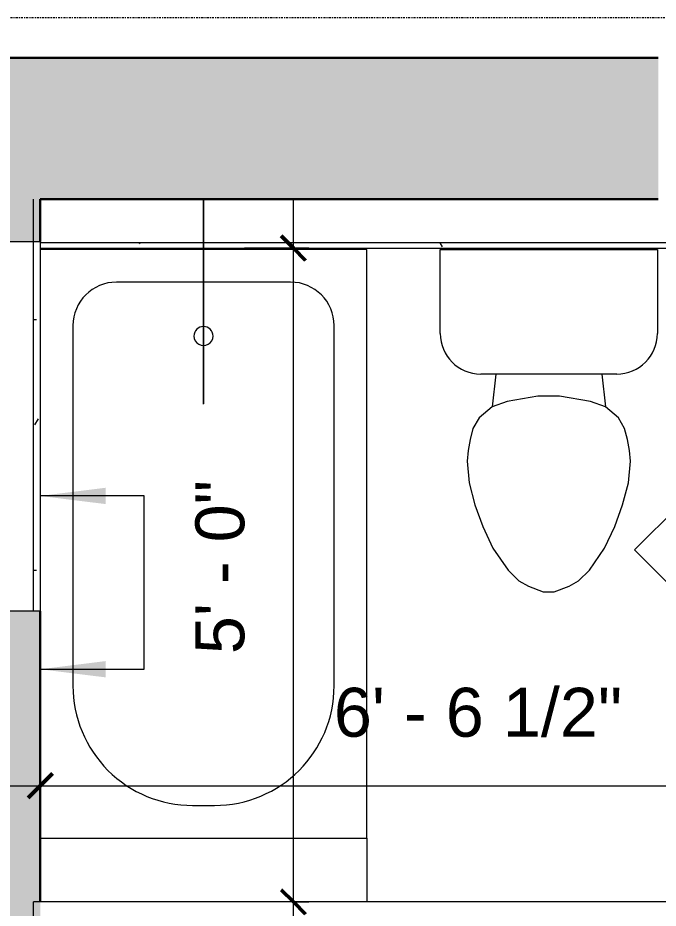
# Model space of a CAD drawing. Header units: inches. Extents: x -545 to 1083, y -2066 to -269.
# Drawn here: x -104.7 to -45.9, y -1762.9 to -1681 of the extents above; entities that cross this region are included whole.
import ezdxf

# ---------------------------------------------------------------- set-up
doc = ezdxf.new("R2010")
doc.units = ezdxf.units.IN
doc.header["$MEASUREMENT"] = 0
doc.linetypes.add('Dash Dot 3_16_', pattern=[0.3125, 0.1875, -0.0625, 0, -0.0625])
for name, color, linetype, lineweight in [('A-ANNO-DIMS', 211, 'Continuous', 9), ('A-ANNO-DIMS-48', 211, 'Continuous', 9), ('A-ANNO-NOTE', 131, 'Continuous', 9), ('A-ANNO-SYMB', 150, 'Continuous', 9), ('A-DETL', 90, 'Continuous', 9), ('A-WALL', 113, 'Continuous', 18), ('A-WALL-IDEN', 211, 'Continuous', 9), ('A-WALL-PATT', 111, 'Continuous', 18), ('G-IMPT', 8, 'Continuous', 9), ('I-WALL', 2, 'Continuous', 18), ('P-SANR-FIXT', 6, 'Continuous', 9)]:
    doc.layers.add(name, color=color, linetype=linetype, lineweight=lineweight)
doc.styles.add('Swis721 Lt BT', font='swissl.ttf', dxfattribs={"height": 4.5})
doc.dimstyles.new('OTJ_-_3_32__Linear__1_2__Tolerance', dxfattribs={"dimscale": 12, "dimtxt": 4.748918, "dimasz": 0.1875, "dimexe": 0.375, "dimexo": 0.25, "dimgap": 0.25, "dimtad": 1, "dimdec": 1, "dimrnd": 0.5, "dimzin": 3, "dimdsep": 46, "dimlunit": 4, "dimtxsty": 'Swis721 Lt BT', "dimblk1": 'OBLIQUE', "dimblk2": 'OBLIQUE', "dimsah": 1, "dimcen": 0.09, "dimdle": 0.375, "dimazin": 0, "dimtfac": 1, "dimtdec": 4, "dimtix": 1, "dimtmove": 0, "dimatfit": 3, "dimfxl": 1, "dimtvp": 1, "dimfrac": 2, "dimtolj": 1, "dimtzin": 0, "dimarcsym": 2})
pattern_1 = [(0, (0, 0), (15.36, 3.84), [0.634, -10.886, 0.634, -10.886, -61.44]), (0, (0, 0), (15.36, 3.84), [-23.04, 0.634, -22.406, 0.634, -10.886, -26.88]), (0, (0, 0), (15.36, 3.84), [-57.6, 0.634, -7.046, 0.634, -18.566]), (120, (5.76, 1.92), (-11.0055376, 11.38215), [0.634, -10.886, 0.634, -10.886, -61.44]), (120, (5.76, 1.92), (-11.0055376, 11.38215), [-23.04, 0.634, -22.406, 0.634, -10.886, -26.88]), (120, (5.76, 1.92), (-11.0055376, 11.38215), [-57.6, 0.634, -7.046, 0.634, -18.566]), (240, (7.68, 9.6), (-4.3544624, -15.22215), [0.634, -10.886, 0.634, -10.886, -61.44]), (240, (7.68, 9.6), (-4.3544624, -15.22215), [-23.04, 0.634, -22.406, 0.634, -10.886, -26.88]), (240, (7.68, 9.6), (-4.3544624, -15.22215), [-57.6, 0.634, -7.046, 0.634, -18.566])]

# ---------------------------------------------------------------- blocks, each defined once
blk = doc.blocks.new('Toilet-Domestic-3D - Toilet-Domestic-3D-5197850-1ST FLOOR - CONSTRUCTION')
at = {"layer": 'P-SANR-FIXT'}
for p, q in [((-9.976, 19.476), (9.976, 19.476)), ((-9.976, 11.75), (-9.976, 19.476)), ((9.976, 19.476), (9.976, 11.75)), ((6.25, 8.024), (-6.25, 8.024)), ((-4.862, 8.024), (-5.209, 5)), ((4.862, 8.024), (5.209, 5)), ((-1, 6), (-3.836, 5.5)), ((1, 6), (-1, 6)), ((3.836, 5.5), (1, 6)), ((-5.209, 5), (-6.401, 4)), ((-3.836, 5.5), (-5.209, 5)), ((5.209, 5), (3.836, 5.5)), ((6.401, 4), (5.209, 5)), ((-6.401, 4), (-6.968, 3)), ((6.968, 3), (6.401, 4)), ((-6.968, 3), (-7.236, 2)), ((7.236, 2), (6.968, 3)), ((-7.236, 2), (-7.413, 0.996)), ((7.413, 0.996), (7.236, 2)), ((-7.413, 0.996), (-7.5, 0)), ((7.5, 0), (7.413, 0.996)), ((-7.5, 0), (-7.326, -1.992)), ((7.326, -1.992), (7.5, 0)), ((-7.326, -1.992), (-6.788, -4)), ((6.788, -4), (7.326, -1.992)), ((-6.788, -4), (-6.06, -6)), ((6.06, -6), (6.788, -4)), ((-6.06, -6), (-5.127, -8)), ((5.127, -8), (6.06, -6)), ((-5.127, -8), (-3.74, -10)), ((3.74, -10), (5.127, -8)), ((-3.74, -10), (-2.74, -11)), ((2.74, -11), (3.74, -10)), ((-2.74, -11), (-1.874, -11.5)), ((1.874, -11.5), (2.74, -11)), ((-1.874, -11.5), (-0.5, -12)), ((-0.5, -12), (0.5, -12)), ((0.5, -12), (1.874, -11.5))]:
    blk.add_line(p, q, dxfattribs=at)
for centre, start, end in [((-6.25, 11.75), 180, 270), ((6.25, 11.75), 270, 360)]:
    blk.add_arc(centre, 3.726, start, end, dxfattribs=at)
blk = doc.blocks.new('Tub-Rectangular-3D - Tub-Rectangular-3D 4_ 6 1_8_-5224238-1ST FLOOR - CONSTRUCTION')
at = {"layer": 'P-SANR-FIXT'}
for p, q in [((10.4, 34), (-43.725, 34)), ((-43.725, 34), (-43.725, 4)), ((10.4, 4), (10.4, 34)), ((-3.6, 31), (-36.725, 31)), ((-40.725, 27), (-40.725, 11)), ((7.4, 18), (7.4, 20)), ((-36.725, 7), (-3.6, 7))]:
    blk.add_line(p, q, dxfattribs=at)
for centre, radius, start, end in [((-36.725, 27), 4, 90, 180), ((-3.6, 20), 11, 360, 90), ((-35.768, 19), 0.875, 90, 270), ((-35.768, 19), 0.875, 270, 90), ((-3.6, 18), 11, 270, 0), ((-36.725, 11), 4, 180, 270)]:
    blk.add_arc(centre, radius, start, end, dxfattribs=at)
blk = doc.blocks.new('Family1 - Shower head - side view_dwg-V12-1ST FLOOR - CONSTRUCTION')
at = {"layer": 'G-IMPT'}
for p, q in [((114.065, 0), (119.762, 0)), ((114.065, 0), (114.104, 0)), ((119.723, 0), (114.104, 0)), ((116.244, 0), (116.245, 0)), ((116.244, 0), (116.303, 0)), ((116.284, 0), (116.244, 0)), ((116.245, 0), (116.244, 0)), ((116.245, 0), (116.246, 0)), ((116.245, 0), (116.245, 0)), ((116.245, 0), (116.245, 0)), ((116.245, 0), (116.245, 0)), ((116.245, 0), (116.245, 0)), ((116.245, 0), (116.245, 0)), ((116.245, 0), (116.245, 0)), ((116.245, 0), (116.245, 0)), ((116.245, 0), (116.245, 0)), ((116.246, 0), (116.245, 0)), ((116.246, 0), (116.246, 0)), ((116.246, 0), (116.246, 0)), ((116.303, 0), (116.304, 0)), ((116.304, 0), (116.303, 0)), ((116.304, 0), (116.303, 0)), ((116.343, 0), (116.303, 0)), ((116.307, 0), (116.304, 0)), ((116.31, 0), (116.306, 0)), ((116.313, 0), (116.308, 0)), ((116.319, 0), (116.311, 0)), ((116.318, 0), (116.319, 0)), ((116.441, 0), (116.441, 0)), ((116.442, 0), (116.441, 0)), ((116.442, 0), (116.441, 0)), ((116.441, 0), (116.441, 0)), ((116.441, 0), (116.441, 0)), ((116.441, 0), (116.442, 0)), ((116.441, 0), (116.442, 0)), ((116.441, 0), (116.441, 0)), ((116.441, 0), (116.441, 0)), ((116.441, 0), (117.386, 0)), ((116.461, 0), (116.441, 0)), ((116.441, 0), (116.465, 0)), ((116.441, 0), (116.465, 0)), ((116.442, 0), (116.442, 0)), ((116.442, 0), (116.442, 0)), ((116.442, 0), (116.442, 0)), ((116.442, 0), (116.442, 0)), ((116.442, 0), (116.443, 0)), ((116.443, 0), (116.442, 0)), ((116.442, 0), (116.443, 0)), ((116.443, 0), (116.442, 0)), ((116.444, 0), (116.443, 0)), ((116.444, 0), (116.443, 0)), ((116.443, 0), (116.444, 0)), ((116.443, 0), (116.444, 0)), ((116.444, 0), (116.443, 0)), ((116.444, 0), (116.443, 0)), ((116.444, 0), (116.444, 0)), ((116.444, 0), (116.445, 0)), ((116.444, 0), (116.444, 0)), ((116.444, 0), (116.444, 0)), ((116.444, 0), (116.444, 0)), ((116.444, 0), (116.444, 0)), ((116.445, 0), (116.444, 0)), ((116.444, 0), (116.444, 0)), ((116.448, 0), (116.445, 0)), ((116.445, 0), (116.446, 0)), ((116.445, 0), (116.445, 0)), ((116.445, 0), (116.445, 0)), ((116.449, 0), (116.446, 0)), ((116.447, 0), (116.446, 0)), ((116.446, 0), (116.447, 0)), ((116.447, 0), (116.448, 0)), ((116.448, 0), (116.447, 0)), ((116.447, 0), (116.447, 0)), ((116.447, 0), (116.447, 0)), ((116.447, 0), (116.448, 0)), ((116.448, 0), (116.447, 0)), ((116.448, 0), (116.449, 0)), ((116.448, 0), (116.449, 0)), ((116.449, 0), (116.448, 0)), ((116.448, 0), (116.448, 0)), ((116.448, 0), (116.448, 0)), ((116.449, 0), (116.448, 0)), ((116.448, 0), (116.448, 0)), ((116.448, 0), (116.448, 0)), ((116.448, 0), (116.449, 0)), ((116.449, 0), (116.448, 0)), ((116.448, 0), (116.448, 0)), ((116.448, 0), (116.448, 0)), ((116.448, 0), (116.449, 0)), ((116.449, 0), (116.45, 0)), ((116.451, 0), (116.449, 0)), ((116.451, 0), (116.449, 0)), ((116.449, 0), (116.451, 0)), ((116.451, 0), (116.449, 0)), ((116.449, 0), (116.451, 0)), ((116.45, 0), (116.452, 0)), ((116.452, 0), (116.451, 0)), ((116.452, 0), (116.451, 0)), ((116.451, 0), (116.452, 0)), ((116.454, 0), (116.452, 0)), ((116.452, 0), (116.453, 0)), ((116.453, 0), (116.452, 0)), ((116.452, 0), (116.453, 0)), ((116.452, 0), (116.453, 0)), ((116.453, 0), (116.452, 0)), ((116.453, 0), (116.453, 0)), ((116.454, 0), (116.453, 0)), ((116.454, 0), (116.453, 0)), ((116.453, 0), (116.453, 0)), ((116.453, 0), (116.455, 0)), ((116.455, 0), (116.453, 0)), ((116.453, 0), (116.455, 0)), ((116.453, 0), (116.455, 0)), ((116.455, 0), (116.453, 0)), ((116.456, 0), (116.454, 0)), ((116.454, 0), (116.456, 0)), ((116.456, 0), (116.454, 0)), ((116.455, 0), (116.456, 0)), ((116.455, 0), (116.457, 0)), ((116.455, 0), (116.455, 0)), ((116.455, 0), (116.455, 0)), ((116.456, 0), (116.455, 0)), ((116.455, 0), (116.456, 0)), ((116.455, 0), (116.455, 0)), ((116.455, 0), (116.455, 0)), ((116.456, 0), (116.455, 0)), ((116.455, 0), (116.456, 0)), ((116.456, 0), (116.455, 0)), ((116.455, 0), (116.456, 0)), ((116.456, 0), (116.456, 0)), ((116.456, 0), (116.457, 0)), ((116.456, 0), (116.457, 0)), ((116.457, 0), (116.456, 0)), ((116.457, 0), (116.456, 0)), ((116.456, 0), (116.457, 0)), ((116.457, 0), (116.456, 0)), ((116.456, 0), (116.457, 0)), ((116.456, 0), (116.458, 0)), ((116.458, 0), (116.456, 0)), ((116.457, 0), (116.458, 0)), ((116.458, 0), (116.457, 0)), ((116.457, 0), (116.458, 0)), ((116.457, 0), (116.457, 0)), ((116.457, 0), (116.457, 0)), ((116.459, 0), (116.458, 0)), ((116.458, 0), (116.459, 0)), ((116.459, 0), (116.458, 0)), ((116.459, 0), (116.459, 0)), ((116.459, 0), (116.459, 0)), ((116.46, 0), (116.459, 0)), ((116.461, 0), (116.459, 0)), ((116.459, 0), (116.459, 0)), ((116.459, 0), (116.459, 0)), ((116.462, 0), (116.463, 0)), ((116.463, 0), (116.463, 0)), ((116.463, 0), (116.463, 0)), ((116.463, 0), (116.464, 0)), ((116.464, 0), (116.465, 0)), ((116.465, 0), (116.466, 0)), ((117.362, 0), (116.465, 0)), ((116.466, 0), (116.473, 0)), ((116.47, 0), (116.467, 0)), ((116.47, 0), (116.467, 0)), ((116.467, 0), (116.476, 0)), ((116.47, 0), (116.473, 0)), ((116.478, 0), (116.473, 0)), ((116.485, 0), (116.476, 0)), ((116.488, 0), (116.478, 0)), ((116.482, 0), (116.481, 0)), ((116.482, 0), (116.481, 0)), ((116.484, 0), (116.482, 0)), ((116.484, 0), (116.482, 0)), ((116.487, 0), (116.484, 0)), ((116.487, 0), (116.484, 0)), ((116.487, 0), (116.49, 0)), ((116.49, 0), (116.491, 0)), ((116.49, 0), (116.492, 0)), ((116.491, 0), (116.493, 0)), ((116.492, 0), (116.494, 0)), ((116.493, 0), (116.493, 0)), ((116.494, 0), (116.496, 0)), ((116.496, 0), (116.497, 0)), ((116.497, 0), (116.497, 0)), ((117.319, 0), (116.507, 0)), ((118.291, 0), (116.507, 0)), ((118.291, 0), (116.507, 0)), ((116.511, 0), (117.316, 0)), ((116.539, 0), (116.511, 0)), ((116.539, 0), (116.511, 0)), ((116.539, 0), (116.536, 0)), ((116.539, 0), (117.288, 0)), ((117.316, 0), (117.288, 0)), ((117.316, 0), (117.288, 0)), ((117.291, 0), (117.288, 0)), ((117.291, 0), (117.288, 0)), ((118.291, 0), (117.319, 0)), ((118.291, 0), (117.319, 0)), ((117.362, 0), (117.386, 0)), ((117.362, 0), (117.386, 0)), ((117.386, 0), (117.366, 0)), ((117.524, 0), (117.484, 0)), ((117.524, 0), (117.583, 0)), ((117.583, 0), (117.543, 0)), ((119.723, 0), (119.762, 0)), ((125.823, 0), (125.853, 0)), ((125.853, 0), (125.823, 0)), ((125.835, 0), (125.823, 0)), ((126.801, 0), (125.823, 0)), ((125.823, 0), (125.854, 0)), ((126.65, 0), (125.835, 0)), ((125.854, 0), (125.863, 0)), ((126.801, 0), (125.903, 0)), ((126.801, 0), (126.65, 0)), ((128.413, 0), (126.801, 0)), ((127.504, 0), (127.615, 0)), ((127.504, 0), (127.574, 0)), ((127.803, 0), (127.512, 0)), ((127.52, 0), (127.53, 0)), ((127.53, 0), (127.52, 0)), ((127.53, 0), (127.52, 0)), ((127.53, 0), (127.61, 0)), ((127.53, 0), (127.61, 0)), ((127.553, 0), (127.544, 0)), ((127.574, 0), (127.544, 0)), ((127.544, 0), (127.56, 0)), ((127.544, 0), (127.581, 0)), ((127.556, 0), (127.553, 0)), ((127.561, 0), (127.556, 0)), ((127.56, 0), (127.567, 0)), ((127.565, 0), (127.561, 0)), ((127.568, 0), (127.565, 0)), ((127.567, 0), (127.573, 0)), ((127.571, 0), (127.568, 0)), ((127.572, 0), (127.571, 0)), ((127.574, 0), (127.572, 0)), ((127.573, 0), (127.581, 0)), ((127.574, 0), (127.686, 0)), ((127.803, 0), (127.581, 0)), ((127.618, 0), (127.61, 0)), ((127.618, 0), (127.61, 0)), ((127.61, 0), (127.618, 0)), ((127.686, 0), (127.615, 0)), ((127.62, 0), (127.618, 0)), ((127.62, 0), (127.618, 0)), ((127.618, 0), (127.62, 0)), ((127.62, 0), (128.413, 0)), ((127.657, 0), (127.686, 0)), ((127.657, 0), (127.667, 0)), ((127.667, 0), (127.67, 0)), ((127.67, 0), (127.675, 0)), ((127.675, 0), (127.679, 0)), ((127.679, 0), (127.682, 0)), ((127.682, 0), (127.684, 0)), ((127.684, 0), (127.686, 0)), ((127.686, 0), (127.687, 0)), ((127.687, 0), (127.686, 0)), ((127.687, 0), (127.687, 0)), ((128.061, 0), (127.98, 0)), ((127.98, 0), (128.02, 0)), ((128.02, 0), (127.98, 0)), ((127.992, 0), (127.98, 0)), ((127.993, 0), (127.997, 0)), ((128.002, 0), (127.995, 0)), ((128.006, 0), (128.002, 0)), ((128.004, 0), (128.008, 0)), ((128.011, 0), (128.006, 0)), ((128.014, 0), (128.011, 0)), ((128.013, 0), (128.016, 0)), ((128.018, 0), (128.014, 0)), ((128.016, 0), (128.019, 0)), ((128.019, 0), (128.02, 0)), ((128.02, 0), (128.019, 0)), ((128.061, 0), (128.413, 0)), ((132.613, 0), (132.673, 0)), ((132.673, 0), (132.613, 0)), ((114.065, 0), (119.762, 0)), ((116.244, 0), (116.244, 0)), ((116.244, 0), (116.244, 0)), ((116.319, 0), (116.306, 0)), ((116.444, 0), (116.441, 0)), ((116.441, 0), (116.441, 0)), ((116.442, 0), (116.442, 0)), ((116.445, 0), (116.443, 0)), ((116.444, 0), (116.445, 0)), ((116.445, 0), (116.444, 0)), ((116.448, 0), (116.446, 0)), ((116.449, 0), (116.447, 0)), ((116.447, 0), (116.454, 0)), ((116.455, 0), (116.449, 0)), ((116.449, 0), (116.455, 0)), ((116.454, 0), (116.449, 0)), ((116.451, 0), (116.452, 0)), ((116.455, 0), (116.457, 0)), ((116.456, 0), (116.458, 0)), ((116.457, 0), (116.459, 0)), ((116.463, 0), (116.461, 0)), ((116.461, 0), (116.463, 0)), ((116.466, 0), (116.463, 0)), ((116.463, 0), (116.467, 0)), ((116.47, 0), (116.467, 0)), ((116.47, 0), (116.473, 0)), ((116.47, 0), (116.474, 0)), ((116.474, 0), (116.47, 0)), ((116.473, 0), (116.478, 0)), ((116.478, 0), (116.481, 0)), ((116.485, 0), (116.492, 0)), ((116.492, 0), (116.488, 0)), ((116.493, 0), (116.497, 0)), ((117.319, 0), (116.507, 0)), ((117.102, 0), (116.725, 0)), ((125.893, 0), (125.823, 0)), ((125.823, 0), (125.893, 0)), ((125.903, 0), (125.823, 0)), ((125.823, 0), (125.903, 0)), ((127.504, 0), (125.893, 0)), ((125.893, 0), (127.615, 0)), ((127.512, 0), (125.903, 0)), ((128.413, 0), (126.801, 0)), ((127.53, 0), (127.52, 0)), ((127.52, 0), (127.53, 0)), ((127.52, 0), (127.53, 0)), ((127.53, 0), (127.52, 0)), ((127.53, 0), (127.61, 0)), ((127.61, 0), (127.53, 0)), ((127.61, 0), (127.53, 0)), ((127.53, 0), (127.61, 0)), ((127.62, 0), (127.61, 0)), ((127.61, 0), (127.62, 0)), ((127.62, 0), (128.413, 0)), ((128.413, 0), (127.62, 0)), ((127.62, 0), (127.98, 0)), ((127.98, 0), (127.62, 0)), ((127.62, 0), (127.98, 0)), ((128.413, 0), (127.803, 0)), ((132.673, 0), (132.913, 0)), ((132.913, 0), (132.673, 0))]:
    blk.add_line(p, q, dxfattribs=at)
at = {"layer": 'G-IMPT', "flags": 128}
for points in [[(116.687, 0), (116.431, 0), (116.244, 0)], [(116.244, 0), (116.574, 0), (116.687, 0)], [(116.284, 0), (116.303, 0), (116.418, 0), (116.916, 0), (116.913, 0), (116.285, 0)], [(117.524, 0), (117.323, 0), (116.917, 0), (116.913, 0), (116.504, 0), (116.303, 0)], [(116.344, 0), (116.917, 0), (117.291, 0), (117.395, 0), (117.398, 0), (117.484, 0), (117.398, 0), (117.394, 0), (117.291, 0), (116.913, 0), (116.917, 0), (116.536, 0), (116.434, 0), (116.429, 0), (116.343, 0)], [(116.725, 0), (116.52, 0), (116.441, 0)], [(116.463, 0), (116.459, 0), (116.454, 0), (116.453, 0), (116.451, 0), (116.453, 0), (116.457, 0), (116.46, 0), (116.466, 0), (116.459, 0), (116.457, 0), (116.451, 0)], [(116.461, 0), (116.498, 0), (116.519, 0), (116.781, 0), (116.519, 0), (116.498, 0), (116.461, 0)], [(116.781, 0), (117.046, 0), (117.308, 0), (117.329, 0), (117.366, 0), (117.329, 0), (117.327, 0), (117.308, 0), (117.046, 0)], [(116.916, 0), (117.409, 0), (117.524, 0), (117.542, 0), (117.524, 0), (117.409, 0), (116.916, 0)], [(117.386, 0), (117.307, 0), (117.102, 0)], [(117.14, 0), (117.253, 0), (117.583, 0)], [(117.583, 0), (117.396, 0), (117.14, 0)], [(127.657, 0), (127.615, 0), (125.893, 0), (125.853, 0)], [(125.853, 0), (125.869, 0), (125.893, 0)], [(127.504, 0), (125.903, 0), (125.893, 0), (125.903, 0), (127.504, 0), (127.513, 0), (127.521, 0), (127.531, 0), (127.512, 0)], [(127.531, 0), (127.544, 0), (127.544, 0)], [(132.913, 0), (132.673, 0), (132.637, 0), (132.613, 0)], [(116.244, 0), (116.244, 0), (116.244, 0)], [(116.284, 0), (116.402, 0), (116.694, 0), (117.133, 0)], [(116.313, 0), (116.304, 0), (116.304, 0)], [(116.304, 0), (116.304, 0), (116.319, 0)], [(116.304, 0), (116.319, 0), (116.318, 0), (116.319, 0)], [(116.318, 0), (116.318, 0), (116.304, 0), (116.304, 0), (116.304, 0)], [(116.304, 0), (116.304, 0), (116.308, 0), (116.318, 0), (116.319, 0)], [(116.913, 0), (116.916, 0), (117.169, 0), (117.425, 0), (117.478, 0), (117.524, 0), (117.478, 0), (117.425, 0), (117.169, 0), (116.913, 0), (116.305, 0), (116.349, 0), (116.402, 0), (116.658, 0), (116.913, 0), (116.916, 0)], [(116.444, 0), (116.441, 0), (116.444, 0)], [(116.442, 0), (116.442, 0), (116.441, 0), (116.441, 0)], [(116.444, 0), (116.448, 0), (116.441, 0)], [(116.441, 0), (116.441, 0), (116.443, 0)], [(116.443, 0), (116.444, 0), (116.441, 0), (116.445, 0), (116.444, 0), (116.441, 0)], [(116.453, 0), (116.454, 0), (116.461, 0), (116.463, 0)], [(116.47, 0), (116.473, 0), (116.47, 0), (116.473, 0)], [(116.481, 0), (116.487, 0), (116.49, 0)], [(117.543, 0), (117.425, 0), (117.133, 0)], [(127.98, 0), (127.62, 0), (127.618, 0), (127.61, 0)], [(127.61, 0), (127.618, 0), (127.62, 0), (127.98, 0)], [(127.62, 0), (127.98, 0), (128.02, 0), (128.061, 0)], [(128.061, 0), (128.02, 0), (127.98, 0)], [(132.613, 0), (132.637, 0), (132.673, 0)]]:
    blk.add_lwpolyline(points, dxfattribs=at)
for points in [[(116.465, 0), (116.511, 0)], [(117.362, 0), (117.316, 0)], [(118.291, 0), (132.253, 0), (132.613, 0), (132.253, 0)], [(118.291, 0), (132.253, 0), (132.613, 0), (132.253, 0)], [(127.61, 0), (127.53, 0)], [(127.803, 0), (128.413, 0)], [(116.507, 0), (116.519, 0)], [(117.319, 0), (117.308, 0)], [(128.413, 0), (128.061, 0), (127.98, 0), (128.061, 0)], [(132.913, 0), (132.673, 0)]]:
    blk.add_lwpolyline(points, close=True, dxfattribs=at)
at = {"layer": 'G-IMPT'}
for points, knots in [([(116.304, 0), (116.304, 0), (116.304, 0), (116.304, 0), (116.304, 0), (116.304, 0), (116.304, 0), (116.304, 0), (116.304, 0), (116.304, 0), (116.304, 0), (116.304, 0), (116.304, 0), (116.304, 0), (116.304, 0), (116.304, 0), (116.304, 0)], [0, 0, 0, 0, 0.2, 0.3, 0.35, 0.4, 0.45, 0.5, 0.55, 0.6, 0.7, 0.75, 0.8, 0.85, 0.9, 1, 1, 1, 1]), ([(116.304, 0), (116.304, 0), (116.304, 0), (116.304, 0), (116.304, 0), (116.304, 0), (116.304, 0), (116.304, 0), (116.304, 0), (116.304, 0), (116.304, 0), (116.304, 0), (116.304, 0), (116.304, 0), (116.304, 0), (116.304, 0), (116.304, 0)], [0, 0, 0, 0, 0.2, 0.3, 0.35, 0.4, 0.45, 0.5, 0.55, 0.6, 0.7, 0.75, 0.8, 0.85, 0.9, 1, 1, 1, 1]), ([(116.304, 0), (116.304, 0), (116.304, 0), (116.304, 0), (116.304, 0), (116.304, 0), (116.304, 0), (116.304, 0), (116.304, 0), (116.304, 0), (116.304, 0)], [0, 0, 0, 0, 0.1, 0.2, 0.25, 0.3, 0.35, 0.4, 0.45, 0.5, 0.5, 0.5, 0.5]), ([(116.304, 0), (116.304, 0), (116.304, 0), (116.304, 0), (116.304, 0), (116.304, 0), (116.304, 0), (116.304, 0), (116.304, 0), (116.304, 0), (116.304, 0)], [0, 0, 0, 0, 0.1, 0.2, 0.25, 0.3, 0.35, 0.4, 0.45, 0.5, 0.5, 0.5, 0.5]), ([(116.317, 0), (116.317, 0), (116.317, 0), (116.318, 0), (116.318, 0), (116.318, 0), (116.318, 0), (116.318, 0), (116.318, 0), (116.318, 0), (116.318, 0), (116.318, 0), (116.318, 0), (116.318, 0), (116.318, 0), (116.318, 0), (116.318, 0)], [0, 0, 0, 0, 0.2, 0.3, 0.35, 0.4, 0.45, 0.5, 0.55, 0.6, 0.7, 0.75, 0.8, 0.85, 0.9, 1, 1, 1, 1]), ([(116.317, 0), (116.317, 0), (116.317, 0), (116.318, 0), (116.318, 0), (116.318, 0), (116.318, 0), (116.318, 0), (116.318, 0), (116.318, 0), (116.318, 0), (116.318, 0), (116.318, 0), (116.318, 0), (116.318, 0), (116.318, 0), (116.318, 0)], [0, 0, 0, 0, 0.2, 0.3, 0.35, 0.4, 0.45, 0.5, 0.55, 0.6, 0.7, 0.75, 0.8, 0.85, 0.9, 1, 1, 1, 1]), ([(116.318, 0), (116.318, 0), (116.318, 0), (116.318, 0), (116.318, 0), (116.318, 0), (116.318, 0), (116.318, 0), (116.318, 0), (116.318, 0), (116.318, 0), (116.318, 0), (116.318, 0), (116.318, 0), (116.318, 0), (116.318, 0), (116.318, 0), (116.318, 0), (116.318, 0), (116.318, 0)], [0, 0, 0, 0, 0.1, 0.2, 0.25, 0.3, 0.35, 0.4, 0.45, 0.5, 0.55, 0.6, 0.7, 0.75, 0.8, 0.85, 0.9, 0.95, 1, 1, 1, 1]), ([(116.318, 0), (116.318, 0), (116.318, 0), (116.318, 0), (116.318, 0), (116.318, 0), (116.318, 0), (116.318, 0), (116.318, 0), (116.318, 0), (116.318, 0), (116.318, 0), (116.318, 0), (116.318, 0), (116.318, 0), (116.318, 0), (116.318, 0), (116.318, 0), (116.318, 0), (116.318, 0)], [0, 0, 0, 0, 0.1, 0.2, 0.25, 0.3, 0.35, 0.4, 0.45, 0.5, 0.55, 0.6, 0.7, 0.75, 0.8, 0.85, 0.9, 0.95, 1, 1, 1, 1]), ([(116.384, 0), (116.384, 0), (116.384, 0), (116.384, 0), (116.383, 0), (116.383, 0), (116.383, 0), (116.382, 0), (116.381, 0), (116.379, 0), (116.376, 0), (116.373, 0), (116.369, 0), (116.364, 0), (116.359, 0), (116.353, 0), (116.348, 0), (116.343, 0), (116.339, 0), (116.336, 0), (116.333, 0), (116.331, 0), (116.329, 0), (116.328, 0), (116.328, 0), (116.327, 0), (116.327, 0), (116.327, 0), (116.327, 0), (116.327, 0), (116.326, 0), (116.326, 0), (116.326, 0), (116.326, 0), (116.326, 0)], [0, 0, 0, 0, 0.021739, 0.043478, 0.065217, 0.086957, 0.108696, 0.130435, 0.173913, 0.217391, 0.26087, 0.304348, 0.347826, 0.391304, 0.434783, 0.478261, 0.521739, 0.565217, 0.608696, 0.652174, 0.695652, 0.73913, 0.782609, 0.826087, 0.869565, 0.891304, 0.913043, 0.934783, 0.945652, 0.956522, 0.967391, 0.978261, 0.98913, 1, 1, 1, 1]), ([(116.326, 0), (116.326, 0), (116.326, 0), (116.326, 0), (116.326, 0), (116.327, 0), (116.327, 0), (116.327, 0), (116.327, 0), (116.328, 0), (116.329, 0), (116.331, 0), (116.333, 0), (116.335, 0), (116.339, 0), (116.343, 0), (116.348, 0), (116.353, 0), (116.358, 0), (116.364, 0), (116.368, 0), (116.372, 0), (116.375, 0), (116.378, 0), (116.38, 0), (116.382, 0), (116.382, 0), (116.383, 0), (116.383, 0), (116.383, 0), (116.384, 0), (116.384, 0), (116.384, 0), (116.384, 0), (116.384, 0), (116.384, 0)], [0, 0, 0, 0, 0.01087, 0.021739, 0.032609, 0.043478, 0.065217, 0.086957, 0.130435, 0.173913, 0.217391, 0.26087, 0.304348, 0.347826, 0.391304, 0.434783, 0.478261, 0.521739, 0.565217, 0.608696, 0.652174, 0.695652, 0.73913, 0.782609, 0.826087, 0.869565, 0.891304, 0.913043, 0.934783, 0.945652, 0.956522, 0.967391, 0.978261, 0.98913, 1, 1, 1, 1]), ([(116.375, 0), (116.375, 0), (116.375, 0), (116.374, 0), (116.374, 0), (116.374, 0), (116.373, 0), (116.372, 0), (116.371, 0), (116.369, 0), (116.367, 0), (116.363, 0), (116.36, 0), (116.356, 0), (116.352, 0), (116.348, 0), (116.344, 0), (116.34, 0), (116.337, 0), (116.335, 0), (116.334, 0), (116.333, 0), (116.332, 0), (116.332, 0), (116.332, 0), (116.332, 0), (116.332, 0), (116.331, 0), (116.331, 0), (116.331, 0), (116.331, 0)], [0, 0, 0, 0, 0.02381, 0.047619, 0.071429, 0.095238, 0.142857, 0.190476, 0.238095, 0.285714, 0.333333, 0.380952, 0.428571, 0.47619, 0.52381, 0.571429, 0.619048, 0.666667, 0.714286, 0.761905, 0.809524, 0.857143, 0.904762, 0.928571, 0.940476, 0.952381, 0.964286, 0.97619, 0.988095, 1, 1, 1, 1]), ([(116.331, 0), (116.331, 0), (116.331, 0), (116.331, 0), (116.331, 0), (116.331, 0), (116.332, 0), (116.332, 0), (116.332, 0), (116.332, 0), (116.332, 0), (116.332, 0), (116.333, 0), (116.333, 0), (116.334, 0), (116.335, 0), (116.337, 0), (116.339, 0), (116.342, 0), (116.345, 0), (116.348, 0), (116.352, 0), (116.356, 0), (116.36, 0), (116.364, 0), (116.367, 0), (116.369, 0), (116.371, 0), (116.372, 0), (116.373, 0), (116.374, 0), (116.374, 0), (116.374, 0), (116.374, 0), (116.375, 0), (116.375, 0), (116.375, 0), (116.375, 0)], [0, 0, 0, 0, 0.01, 0.02, 0.03, 0.04, 0.05, 0.06, 0.08, 0.1, 0.12, 0.16, 0.2, 0.24, 0.28, 0.32, 0.36, 0.4, 0.44, 0.48, 0.52, 0.56, 0.6, 0.64, 0.68, 0.72, 0.76, 0.8, 0.84, 0.88, 0.92, 0.94, 0.96, 0.97, 0.98, 0.99, 1, 1, 1, 1]), ([(116.913, 0), (116.893, 0), (116.862, 0), (116.822, 0), (116.791, 0), (116.766, 0), (116.746, 0), (116.731, 0), (116.717, 0), (116.706, 0), (116.698, 0), (116.692, 0), (116.688, 0), (116.687, 0), (116.687, 0)], [0, 0, 0, 0, 0.250083, 0.375128, 0.500168, 0.625194, 0.687715, 0.750232, 0.812736, 0.8752, 0.906454, 0.937688, 0.968878, 1, 1, 1, 1]), ([(116.687, 0), (116.687, 0), (116.689, 0), (116.694, 0), (116.7, 0), (116.708, 0), (116.72, 0), (116.735, 0), (116.749, 0), (116.769, 0), (116.794, 0), (116.824, 0), (116.864, 0), (116.894, 0), (116.913, 0)], [0, 0, 0, 0, 0.030973, 0.062142, 0.093379, 0.124637, 0.187124, 0.249642, 0.312168, 0.374698, 0.499749, 0.624809, 0.749872, 1, 1, 1, 1]), ([(116.781, 0), (116.776, 0), (116.765, 0), (116.752, 0), (116.742, 0), (116.734, 0), (116.728, 0), (116.725, 0), (116.725, 0)], [0, 0, 0, 0, 0.250895, 0.501694, 0.627133, 0.752503, 0.877526, 1, 1, 1, 1]), ([(117.14, 0), (117.14, 0), (117.139, 0), (117.135, 0), (117.13, 0), (117.122, 0), (117.111, 0), (117.097, 0), (117.082, 0), (117.062, 0), (117.037, 0), (117.007, 0), (116.967, 0), (116.937, 0), (116.917, 0)], [0, 0, 0, 0, 0.031125, 0.062316, 0.093551, 0.124804, 0.187268, 0.249772, 0.312288, 0.374809, 0.499834, 0.624874, 0.749918, 1, 1, 1, 1]), ([(116.917, 0), (116.936, 0), (116.966, 0), (117.005, 0), (117.035, 0), (117.059, 0), (117.079, 0), (117.093, 0), (117.107, 0), (117.119, 0), (117.127, 0), (117.133, 0), (117.138, 0), (117.14, 0), (117.14, 0)], [0, 0, 0, 0, 0.250126, 0.375189, 0.500248, 0.625297, 0.687827, 0.750353, 0.81287, 0.875357, 0.906614, 0.937851, 0.96902, 1, 1, 1, 1]), ([(117.102, 0), (117.102, 0), (117.099, 0), (117.093, 0), (117.085, 0), (117.075, 0), (117.062, 0), (117.051, 0), (117.046, 0)], [0, 0, 0, 0, 0.122474, 0.247497, 0.372867, 0.498306, 0.749105, 1, 1, 1, 1]), ([(127.512, 0), (127.517, 0), (127.526, 0), (127.538, 0), (127.548, 0), (127.556, 0), (127.561, 0), (127.566, 0), (127.57, 0), (127.573, 0), (127.576, 0), (127.577, 0), (127.578, 0), (127.579, 0), (127.58, 0), (127.581, 0), (127.581, 0), (127.581, 0), (127.581, 0), (127.581, 0), (127.581, 0), (127.581, 0)], [0, 0, 0, 0, 0.194032, 0.381185, 0.553778, 0.632598, 0.705425, 0.771554, 0.830284, 0.881003, 0.923248, 0.941054, 0.956575, 0.969765, 0.9806, 0.989062, 0.995129, 0.997258, 0.998782, 0.999696, 1, 1, 1, 1]), ([(127.98, 0), (127.98, 0), (127.98, 0), (127.98, 0), (127.98, 0), (127.98, 0), (127.98, 0), (127.98, 0), (127.98, 0), (127.98, 0), (127.98, 0), (127.98, 0)], [0.95454545, 0.95454545, 0.95454545, 0.95454545, 0.95678676, 0.9698708, 0.9806208, 0.98901886, 0.9950481, 0.99717015, 0.99869613, 0.99962918, 1, 1, 1, 1]), ([(127.98, 0), (127.98, 0), (127.98, 0), (127.98, 0), (127.98, 0), (127.98, 0), (127.98, 0), (127.98, 0), (127.98, 0), (127.98, 0), (127.98, 0), (127.98, 0)], [0.95454545, 0.95454545, 0.95454545, 0.95454545, 0.95678927, 0.96987274, 0.98062216, 0.98901969, 0.9950485, 0.99717038, 0.99869623, 0.99962921, 1, 1, 1, 1]), ([(127.98, 0), (127.98, 0), (127.98, 0), (127.98, 0), (127.98, 0), (127.98, 0), (127.98, 0), (127.98, 0), (127.98, 0), (127.98, 0), (127.98, 0), (127.98, 0)], [0.95454545, 0.95454545, 0.95454545, 0.95454545, 0.95678905, 0.96987255, 0.98062201, 0.98901959, 0.99504845, 0.99717035, 0.99869622, 0.9996292, 1, 1, 1, 1]), ([(128.061, 0), (128.061, 0), (128.061, 0), (128.061, 0), (128.061, 0), (128.061, 0), (128.061, 0), (128.061, 0), (128.061, 0), (128.061, 0), (128.061, 0), (128.061, 0)], [0.95454545, 0.95454545, 0.95454545, 0.95454545, 0.95678927, 0.96987274, 0.98062216, 0.98901969, 0.9950485, 0.99717038, 0.99869623, 0.99962921, 1, 1, 1, 1])]:
    blk.add_open_spline(points, degree=3, knots=knots, dxfattribs=at)
blk = doc.blocks.new('Family1 - Family1-V13-1ST FLOOR - CONSTRUCTION')
at = {"extrusion": (0, 0, -1), "zscale": -1}
blk.add_blockref('Family1 - Shower head - side view_dwg-V12-1ST FLOOR - CONSTRUCTION', (-132.913, 0), dxfattribs=at)
blk = doc.blocks.new('DIMBLOCK21-1ST FLOOR - CONSTRUCTION')
at = {"layer": 'A-ANNO-DIMS-48'}
for p, q in [((-102.68, -1753.067), (-102.68, -1747.158)), ((-24.074, -1759.344), (-24.074, -1747.158)), ((-107.18, -1751.658), (-19.574, -1751.658)), ((-102.68, -1751.658), (-102.68, -1753.067)), ((-24.074, -1751.658), (-24.074, -1759.344))]:
    blk.add_line(p, q, dxfattribs=at)
at = {"layer": 'A-ANNO-DIMS-48', "lineweight": 50}
for p, q in [((-102.68, -1751.658), (-101.555, -1750.533)), ((-24.074, -1751.658), (-22.949, -1750.533)), ((-102.68, -1751.658), (-103.805, -1752.783)), ((-24.074, -1751.658), (-25.199, -1752.783))]:
    blk.add_line(p, q, dxfattribs=at)
at = {"layer": 'A-ANNO-DIMS-48', "color": 0, "insert": (-75.702, -1742.65), "char_height": 4.5, "width": 29.57897, "attachment_point": 1, "line_spacing_factor": 1.005062, "style": 'Swis721 Lt BT'}
blk.add_mtext('6\' - 6 1/2"', dxfattribs=at)
blk = doc.blocks.new('_Oblique')
at = {"color": 0, "linetype": 'ByBlock', "lineweight": -2}
blk.add_line((-0.5, -0.5), (0.5, 0.5), dxfattribs=at)
blk = doc.blocks.new('Align symbol - U shaped 2016 - symbol_align 01-6056252-1ST FLOOR - CONSTRUCTION')
at = {"layer": 'A-ANNO-NOTE'}
for points in [[(0.3164, -0.125), (0.332, 0), (0.3477, -0.125)], [(-0.0156, -0.125), (0, 0), (0.0156, -0.125)]]:
    blk.add_hatch(color=256, dxfattribs=at).paths.add_polyline_path(points, flags=0)
for p, q in [((0, 0), (0, -0.1992)), ((0.332, -0.1992), (0.332, 0)), ((0, -0.1992), (0.332, -0.1992))]:
    blk.add_line(p, q, dxfattribs=at)
blk = doc.blocks.new('DIMBLOCK42-1ST FLOOR - CONSTRUCTION')
at = {"layer": 'A-ANNO-DIMS-48'}
for p, q in [((-79.424, -1766.844), (-79.424, -1697.719)), ((-78.015, -1702.219), (-83.924, -1702.219)), ((-79.424, -1702.219), (-78.015, -1702.219)), ((-78.015, -1762.344), (-83.924, -1762.344)), ((-79.424, -1762.344), (-78.015, -1762.344))]:
    blk.add_line(p, q, dxfattribs=at)
at = {"layer": 'A-ANNO-DIMS-48', "lineweight": 50}
for p, q in [((-79.424, -1702.219), (-80.549, -1701.094)), ((-79.424, -1702.219), (-78.299, -1703.344)), ((-79.424, -1762.344), (-80.549, -1761.219)), ((-79.424, -1762.344), (-78.299, -1763.469))]:
    blk.add_line(p, q, dxfattribs=at)
at = {"layer": 'A-ANNO-DIMS-48', "color": 0, "insert": (-88.431, -1739.556), "char_height": 4.5, "width": 17.45793, "attachment_point": 1, "rotation": 90, "line_spacing_factor": 1.005062, "style": 'Swis721 Lt BT'}
blk.add_mtext('5\' - 0"', dxfattribs=at)
blk = doc.blocks.new('Wall Tag - 1_4_-62626-1ST FLOOR - CONSTRUCTION')
at = {"layer": 'A-WALL-IDEN'}
for p, q in [((-0.125, 0), (0, 0.125)), ((0, 0.125), (0.125, 0)), ((-0.125, 0), (0, -0.125)), ((0, -0.125), (0.125, 0))]:
    blk.add_line(p, q, dxfattribs=at)

msp = doc.modelspace()

# ---------------------------------------------------------------- hatches: boundary and pattern name
at = {"layer": 'A-WALL-PATT', "lineweight": 9}
h = msp.add_hatch(color=7, dxfattribs=at)
h.paths.add_polyline_path([(240.17, -1697.719), (248.17, -1697.719), (248.17, -1684.719), (203.198, -1684.719), (203.198, -1697.719), (208.456, -1697.719)], flags=0)
h.paths.add_polyline_path([(179.198, -1697.719), (179.198, -1684.719), (125.198, -1684.719), (125.198, -1697.719), (152.208, -1697.719)], flags=0)
h.paths.add_polyline_path([(95.96, -1697.719), (101.198, -1697.719), (101.198, -1684.719), (51.743, -1684.719), (51.743, -1697.719)], flags=0)
h.paths.add_polyline_path([(16.021, -1697.719), (27.743, -1697.719), (27.743, -1684.719), (-21.902, -1684.719), (-21.902, -1697.719), (-16.536, -1697.719)], flags=0)
h.paths.add_polyline_path([(-72.784, -1697.719), (-45.902, -1697.719), (-45.902, -1684.719), (-135.378, -1684.719), (-135.378, -1697.719), (-102.68, -1697.719)], flags=0)
h.paths.add_polyline_path([(-185.28, -1697.719), (-175.378, -1697.719), (-175.378, -1684.719), (-186.357, -1684.719), (-186.357, -1697.719)], flags=0)
h = msp.add_hatch(color=7, dxfattribs=at)
h.paths.add_polyline_path([(-102.68, -1907.523), (-102.68, -1735.594), (-110.68, -1735.594), (-110.68, -1907.523)], flags=0)
h.paths.add_polyline_path([(-102.68, -1701.594), (-102.68, -1697.719), (-110.68, -1697.719), (-110.68, -1701.594), (-103.305, -1701.594)], flags=0)
h = msp.add_hatch(dxfattribs=at)
h.set_pattern_fill('FP_1', color=256, style=0, pattern_type=2)
h.set_pattern_definition(pattern_1)
h.paths.add_polyline_path([(-102.68, -1735.594), (-102.68, -1701.594), (-103.305, -1701.594), (-103.305, -1735.594)], flags=0)
h = msp.add_hatch(dxfattribs=at)
h.set_pattern_fill('FP_1', color=256, style=0, pattern_type=2)
h.set_pattern_definition(pattern_1)
h.paths.add_polyline_path([(16.021, -1702.219), (16.021, -1701.719), (-102.68, -1701.719), (-102.68, -1702.219), (-16.536, -1702.219)], flags=0)

# ---------------------------------------------------------------- linework, layer by layer
at = {"layer": 'A-ANNO-SYMB', "linetype": 'Dash Dot 3_16_'}
msp.add_line((15.657, -1681.039), (-106.649, -1681.039), dxfattribs=at)
at = {"layer": 'A-DETL'}
msp.add_line((-72.68, -1756.469), (-72.68, -1762.344), dxfattribs=at)
at = {"layer": 'A-WALL', "color": 8, "lineweight": 30}
for p, q in [((-45.902, -1684.719), (-115.156, -1684.719)), ((-102.68, -1697.719), (-45.902, -1697.719))]:
    msp.add_line(p, q, dxfattribs=at)
at = {"layer": 'A-WALL'}
for p, q in [((-103.305, -1735.594), (-103.305, -1701.594)), ((16.021, -1701.719), (-102.68, -1701.719)), ((-102.68, -1762.344), (-103.305, -1762.344))]:
    msp.add_line(p, q, dxfattribs=at)
at = {"layer": 'I-WALL', "lineweight": 9}
for p, q in [((-103.305, -1701.594), (-103.305, -1697.719)), ((-110.68, -1701.594), (-102.68, -1701.594)), ((-102.68, -1735.594), (-110.68, -1735.594)), ((-103.305, -1765.844), (-103.305, -1762.344))]:
    msp.add_line(p, q, dxfattribs=at)
at = {"layer": 'I-WALL', "color": 8, "lineweight": 30}
for p, q in [((-102.68, -1701.594), (-102.68, -1697.719)), ((-102.68, -1762.344), (-102.68, -1735.594))]:
    msp.add_line(p, q, dxfattribs=at)
at = {"layer": 'I-WALL'}
for p, q in [((-102.68, -1701.594), (-102.68, -1735.594)), ((-102.68, -1702.219), (16.021, -1702.219)), ((-24.074, -1762.344), (-102.68, -1762.344))]:
    msp.add_line(p, q, dxfattribs=at)

# ---------------------------------------------------------------- block references
at = {"layer": 'A-ANNO-NOTE', "xscale": 48.00000000000001, "yscale": 48.00000000000001, "zscale": 48.00000000000001, "rotation": 89.99999999999991}
msp.add_blockref('Align symbol - U shaped 2016 - symbol_align 01-6056252-1ST FLOOR - CONSTRUCTION', (-102.68, -1740.944), dxfattribs=at)
at = {"layer": 'A-WALL-IDEN', "xscale": 47.99999999999997, "yscale": 47.99999999999997, "zscale": 47.99999999999997}
msp.add_blockref('Wall Tag - 1_4_-62626-1ST FLOOR - CONSTRUCTION', (-42.082, -1729.969), dxfattribs=at)
at = {"layer": 'P-SANR-FIXT'}
for name, p, rotation in [('Family1 - Family1-V13-1ST FLOOR - CONSTRUCTION', (-87.68, -1697.719), 270.0000000000002), ('Tub-Rectangular-3D - Tub-Rectangular-3D 4_ 6 1_8_-5224238-1ST FLOOR - CONSTRUCTION', (-106.68, -1746.069), 269.9999999999999)]:
    msp.add_blockref(name, p, dxfattribs=dict(at, rotation=rotation))
msp.add_blockref('Toilet-Domestic-3D - Toilet-Domestic-3D-5197850-1ST FLOOR - CONSTRUCTION', (-55.955, -1721.82), dxfattribs=at)

# ---------------------------------------------------------------- dimensions: what is measured, and where the dimension line sits
at = {"layer": 'A-ANNO-DIMS'}
dim = msp.add_linear_dim(base=(-79.424, -1702.219), p1=(-81.015, -1762.344), p2=(-81.015, -1702.219), angle=90, dimstyle='OTJ_-_3_32__Linear__1_2__Tolerance', override={"dimpost": '<>', "dimfxl": 60.125}, dxfattribs=at)
dim.commit()
dim.dimension.update_dxf_attribs({"geometry": 'DIMBLOCK42-1ST FLOOR - CONSTRUCTION', "text_midpoint": (-84.736, -1732.282)})
dim = msp.add_linear_dim(base=(-24.074, -1751.658), p1=(-102.68, -1750.067), p2=(-24.074, -1762.344), dimstyle='OTJ_-_3_32__Linear__1_2__Tolerance', override={"dimpost": '<>', "dimfxl": 79.558779}, dxfattribs=at)
dim.commit()
dim.dimension.update_dxf_attribs({"geometry": 'DIMBLOCK21-1ST FLOOR - CONSTRUCTION', "text_midpoint": (-63.377, -1746.087)})

doc.saveas('drawing.dxf')
